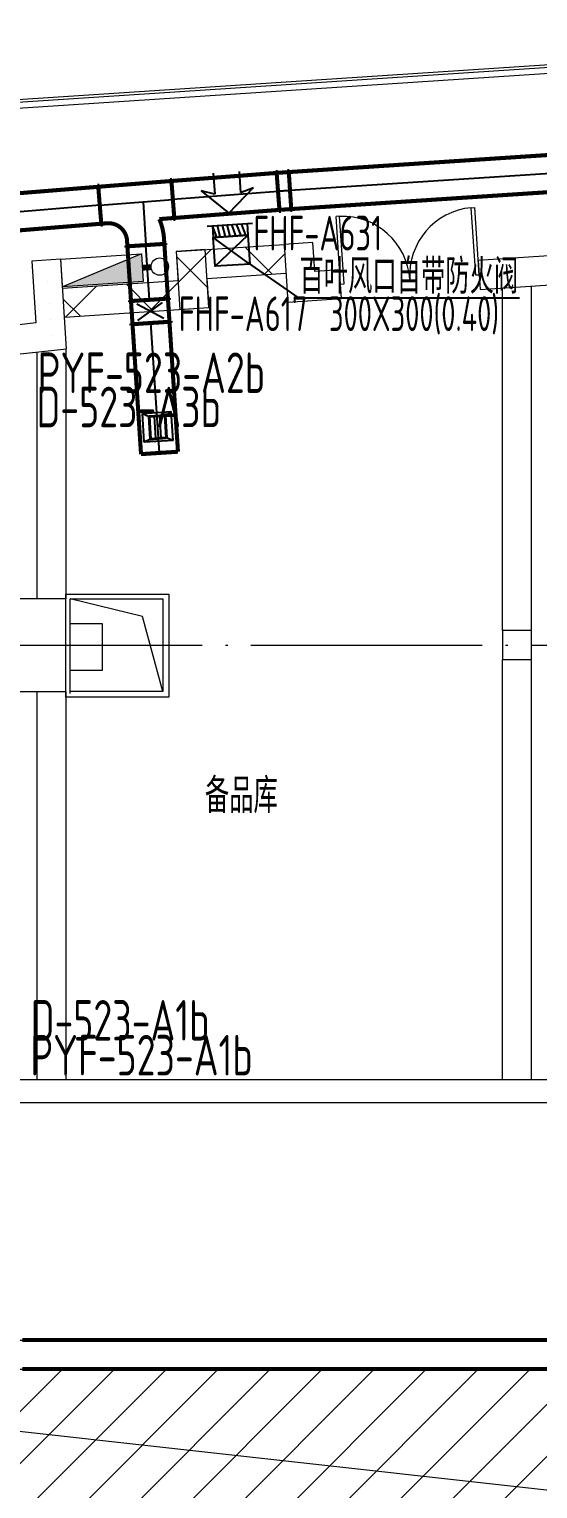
# Model space of a CAD drawing. Extents: x 4 to 13611208, y -605838 to 574722.
# Drawn here: x 13274682 to 13279078, y -16244 to -3644 of the extents above; entities that cross this region are included whole.
import ezdxf

# ---------------------------------------------------------------- set-up
doc = ezdxf.new("R2010")
doc.units = 0
doc.header["$LTSCALE"] = 1000
doc.header["$MEASUREMENT"] = 0
for name, pattern in [('CENTER2', [28.575000000000003, 19.05, -3.175, 3.175, -3.175]), ('DASH', [0.35, 0.25, -0.1]), ('DOTE', [2.4200000000000004, 2, -0.2, 0.02, -0.2])]:
    doc.linetypes.add(name, pattern=pattern)
for name, color, linetype in [('DUCT-X-P中心线', 5, 'CENTER2'), ('DUCT-X-P标注', 7, 'Continuous'), ('DUCT-X-P法兰', 2, 'Continuous'), ('DUCT-X-P管', 31, 'Continuous'), ('DUCT-X-P管端线', 2, 'Continuous'), ('DUCT-X-P阀门', 7, 'Continuous'), ('DUCT-X-P风口', 7, 'Continuous'), ('DUCT-X-S标注', 7, 'Continuous'), ('DUCT-X-S风口', 7, 'Continuous'), ('SDF-标注', 7, 'Continuous')]:
    doc.layers.add(name, color=color, linetype=linetype)
doc.layers.add('SDF-风管', color=3, linetype='Continuous', lineweight=20)
doc.layers.add('建筑底图', color=8, linetype='Continuous', lineweight=13)
doc.styles.add('67', font='gbenor.shx', dxfattribs={"width": 0.7, "bigfont": 'hztxt.shx'})
doc.styles.add('C', font='HZTXT_E', dxfattribs={"width": 0.7, "bigfont": 'HZTXT'})
doc.styles.add('du', font='gbenor.shx', dxfattribs={"width": 0.8, "bigfont": 'hztxt.shx'})
doc.styles.add('晓游', font='gbenor.shx', dxfattribs={"width": 0.8, "bigfont": 'hztxt.shx'})
pattern_1 = [(45, (0, 0), (-336.7596045400932, 336.7596045400933), []), (135, (0, 0), (-336.7596045400933, -336.7596045400932), [])]

# ---------------------------------------------------------------- blocks, each defined once
blk = doc.blocks.new('3#消火栓')
at = {"ltscale": 3.5}
blk.add_hatch(color=256, dxfattribs=at).paths.add_polyline_path([(-350.0000045262278, 239.9999911990017), (-350, -8.800998352290614e-06), (349.9999954737722, 240.0000088009983)])
blk.add_line((-350, -8.800998330116272e-06), (349.9999954737723, 240.0000088009983))
at = {"const_width": 49.99999999999997}
blk.add_lwpolyline([(-350.0000022631139, 119.9999911990017), (-425.0000022631139, 119.9999893130735)], dxfattribs=at)
blk.add_lwpolyline([(-350.0000045262277, 239.9999911990017), (349.9999954737723, 240.0000088009983), (350, 8.800998330116272e-06), (-350, -8.800998330116272e-06)], close=True)
blk.add_circle((-500.0000022631139, 119.9999874271452), 75)
blk = doc.blocks.new('_FZH')
blk.add_lwpolyline([(-0.5, -0.5), (0.5, -0.5), (0.5000000000000001, 0.5), (-0.4999999999999999, 0.5)], close=True)
blk = doc.blocks.new('$DorLib2D$00000002')
for p, q in [((-0.5, -5.684341886080802e-17), (-0.5000000000000007, 0.4875)), ((-0.4750000000000007, 0.4875), (-0.5000000000000007, 0.4875)), ((-0.475, -2.842170943040401e-17), (-0.4750000000000007, 0.4875)), ((0.475, -2.842170943040401e-17), (0.4750000000000007, 0.4875)), ((0.4750000000000007, 0.4875), (0.5000000000000007, 0.4875)), ((0.5, -5.684341886080802e-17), (0.5000000000000007, 0.4875)), ((-0.5, -5.684341886080802e-17), (-0.475, -2.842170943040401e-17)), ((0.5, -5.684341886080802e-17), (0.475, -2.842170943040401e-17))]:
    blk.add_line(p, q)
at = {"lineweight": 13}
for centre, start, end in [((-0.4875, -4.263256414560601e-17), 0, 88.53071641864632), ((0.4875, -4.263256414560601e-17), 91.4692835813537, 180)]:
    blk.add_arc(centre, 0.4875, start, end, dxfattribs=at)
blk = doc.blocks.new('$风口$00000108')
for p, q in [((-250, 135), (-190, 75)), ((-250, -135), (-250, 135)), ((200, 25), (-190, 25)), ((250, 135), (200, 75)), ((250, 135), (250, -135)), ((-250, -135), (-190, -75)), ((250, -135), (-250, -135)), ((200, -25), (-190, -25)), ((200, -75), (250, -135))]:
    blk.add_line(p, q)
at = {"linetype": 'Continuous'}
blk.add_line((250, 135), (-250, 135), dxfattribs=at)
at = {"lineweight": 40}
for p, q in [((-190, 75), (200, 75)), ((-190, -75), (-190, 75)), ((200, 75), (200, -75)), ((-190, -75), (200, -75))]:
    blk.add_line(p, q, dxfattribs=at)
blk = doc.blocks.new('$风口$00000149')
for p, q in [((99.99999999999636, 262), (100, -262)), ((407.9851033703562, 301.4002913238255), (199.6359564907216, 0)), ((372.5019101594007, 150), (407.9851033703562, 301.4002913238255)), ((0, -200.1745158910708), (0, 200.1745158910708)), ((0, 157.8206576098055), (99.99999999999636, 200.1745158910708)), ((100, 200.1745158910708), (0, 200.1745158910744)), ((0, 117.5771128083652), (99.99999999999636, 140.0305963533392)), ((552.1201320864639, 150), (372.5019101594007, 150)), ((0, 58.40819668703261), (100, 84.8240570674825)), ((-7.275957614183426e-12, 2.834382566841668), (99.99999999999272, 30.57104263107976)), ((199.6359564907216, 0), (407.9851033703562, -301.4002913238255)), ((0, -61.07829023446175), (99.99999999999636, -22.77527713169547)), ((0, -123.3638043288192), (100, -77.81317185563967)), ((100, -132.2617127367375), (0, -174.017137729641)), ((100, -200.1745158910708), (-3.637978807091713e-12, -200.1745158910708)), ((552.1201320864639, -150), (372.5019101594007, -150)), ((372.5019101594007, -150), (407.9851033703562, -301.4002913238255))]:
    blk.add_line(p, q)

msp = doc.modelspace()

# ---------------------------------------------------------------- hatches: boundary and pattern name
at = {"layer": '建筑底图'}
h = msp.add_hatch(dxfattribs=at)
h.set_pattern_fill('ANSI37', color=8, scale=300, style=0)
h.set_pattern_definition(pattern_1)
h.paths.add_polyline_path([(13276901.2050019, -5750.797483105607), (13276884.82509689, -5501.334662806794), (13275951.94761647, -5562.588057188832), (13276217.79034181, -5795.670972471292)])
h = msp.add_hatch(dxfattribs=at)
h.set_pattern_fill('ANSI37', color=8, scale=300, style=0)
h.set_pattern_definition(pattern_1)
h.paths.add_polyline_path([(13276217.79034181, -5795.670972471292), (13275951.94761647, -5562.588057188832), (13275968.43065668, -5813.621606828827), (13276234.27338202, -6046.704522117234)])
h = msp.add_hatch(dxfattribs=at)
h.set_pattern_fill('ANSI37', color=8, scale=300, style=0)
h.set_pattern_definition(pattern_1)
h.paths.add_polyline_path([(13274970.57937551, -5879.141226865806), (13274986.95928052, -6128.604047165317), (13276234.27338202, -6046.704522117234), (13275968.43065668, -5813.621606828827)])
at = {"layer": '建筑底图', "linetype": 'DASH'}
h = msp.add_hatch(dxfattribs=at)
h.set_pattern_fill('ANSI31', color=8, scale=200, style=0)
h.set_pattern_definition([(45, (793255.255710341, 9.353971108794212e-08), (-224.5064030267288, 224.5064030267288), [])])
h.paths.add_polyline_path([(13274397.36620496, -15210.25932000414), (13455372.36620444, -15210.25932000414), (13455372.36620444, -18060.25724676758), (13274397.36620496, -18060.25724676758)])

# ---------------------------------------------------------------- linework, layer by layer
at = {"layer": 'DUCT-X-P中心线'}
for p, q in [((13281021.24676429, -4768.743755054154), (13276935.99390275, -5036.98434387658)), ((13276935.79433249, -5036.997447800587), (13276935.69454736, -5037.00399976259)), ((13275292.00254706, -5163.853806937052), (13273542.69730985, -5305.490367536022)), ((13275292.20189469, -5163.837666292873), (13275665.88831, -5133.581277938638)), ((13275665.88831, -5133.581277938638), (13275923.44956603, -5113.921678135944)), ((13275665.88831, -5133.581277938638), (13275690.45222513, -5507.685006999975)), ((13276832.45895779, -5044.334625518311), (13275923.64898256, -5113.90641227743)), ((13276832.75808766, -5044.311792994829), (13276832.6583777, -5044.31940383599)), ((13275721.47525871, -5980.15987457335), (13275690.46532905, -5507.884577256215)), ((13275808.25898293, -7301.859395431747), (13275734.60539056, -6180.129271325673))]:
    msp.add_line(p, q, dxfattribs=at)
msp.add_arc((13277572.62820347, -14737.38175601863), 9721.266023329843, 93.75668877819679, 94.36491165838473, dxfattribs=at)
at = {"layer": 'DUCT-X-P法兰'}
for p, q in [((13276818.47861163, -4859.863598196645), (13276846.63872387, -5228.790431157655)), ((13276948.01524738, -5221.59338285689), (13276923.77298786, -4852.388408820278)), ((13275277.17212506, -4979.449174176985), (13275307.03231669, -5348.242299052939)), ((13275937.6701934, -5298.374338071107), (13275909.42835519, -4929.453752342267)), ((13275505.85629011, -5519.905922465172), (13275875.06126407, -5495.663661791019)), ((13275536.87932369, -5992.380790038546), (13275906.08429765, -5968.138529364393)), ((13275549.99635162, -6192.15061653463), (13275919.20132558, -6167.908355860477))]:
    msp.add_line(p, q, dxfattribs=at)
at = {"layer": 'DUCT-X-P法兰', "color": 18, "true_color": 0x000000}
for p in [(13276935.79433249, -5036.997447800587, 3100), (13276935.99390275, -5036.98434387658, 3100), (13275292.00254706, -5163.853806937052, 3100), (13275292.20189469, -5163.837666292873, 3100), (13275923.44956603, -5113.921678135944, 3100), (13275923.64898256, -5113.90641227743, 3100), (13276832.45895779, -5044.334625518311, 3100), (13276832.6583777, -5044.31940383599, 3100), (13275690.45222513, -5507.685006999975, 3100), (13275690.46532905, -5507.884577256215, 3100), (13275721.47525871, -5980.15987457335, 3100), (13275721.48836263, -5980.35944482959, 3100), (13275734.59228664, -6179.929701069434, 3100), (13275734.60539056, -6180.129271325673, 3100)]:
    msp.add_point(p, dxfattribs=at)
at = {"layer": 'DUCT-X-P管', "const_width": 35}
for points in [[(13281010.76362509, -4609.087550062291), (13276925.51076354, -4877.328138884718)], [(13276820.24627098, -4884.801399258537), (13275911.43629575, -4954.373186017656)], [(13276844.6716446, -5203.867851778085), (13276820.24627098, -4884.801399258537)], [(13276820.5807418, -4884.775865229695), (13276820.48103185, -4884.783476070856)], [(13276925.31119329, -4877.34124280873), (13276925.21140816, -4877.347794770733)], [(13276925.51076354, -4877.328138884718), (13276946.47704195, -5196.640548868442)], [(13276946.47704195, -5196.640548868442), (13281031.7299035, -4928.399960046016)], [(13275279.09003172, -5004.375698886091), (13273529.78479451, -5146.012259485061)], [(13275304.9150624, -5323.331914988013), (13275279.09003172, -5004.375698886091)], [(13275329.12628812, -5000.324397197193), (13275279.28937935, -5004.359558241911)], [(13275911.27222017, -4954.385750370816), (13275329.12628812, -5000.324397197193)], [(13275911.43629575, -4954.373186017656), (13275935.86166937, -5273.439638537204)], [(13275806.27903678, -5283.33070366105), (13275935.62691189, -5273.457605901071)], [(13275935.86166937, -5273.439638537204), (13276844.6716446, -5203.867851778085)], [(13276844.83572356, -5203.855331601124), (13276844.93543351, -5203.847720759964)], [(13276946.17768657, -5196.660204754447), (13276946.2774717, -5196.653652792444)], [(13273555.6098252, -5464.968475586983), (13275304.9150624, -5323.331914988013)], [(13275305.11441004, -5323.315774343835), (13275354.9513188, -5319.280613298903)], [(13275527.52003914, -5468.275582144992), (13275530.79602014, -5518.168146205008)], [(13275850.12153405, -5497.40143805048), (13275530.80912406, -5518.36771646195)], [(13275530.80912406, -5518.36771646195), (13275561.81905372, -5990.643013779085)], [(13275850.10843012, -5497.201867794943), (13275846.83244912, -5447.309303734927)], [(13275881.1314637, -5969.676735367615), (13275850.12153405, -5497.40143805048)], [(13275561.81905372, -5990.643013779085), (13275881.1314637, -5969.676735367615)], [(13275574.93608164, -6190.412840274507), (13275561.83215764, -5990.842584034664)], [(13275881.14456762, -5969.876305624543), (13275894.24849163, -6169.446561864386)], [(13275894.26159555, -6169.646132121075), (13275574.94918557, -6190.612410530272)], [(13275574.94918557, -6190.612410530272), (13275648.60277794, -7312.342534636345)], [(13275967.91518792, -7291.376256227149), (13275894.26159555, -6169.646132121075)], [(13275648.60277794, -7312.342534636345), (13275967.91518792, -7291.376256227149)]]:
    msp.add_lwpolyline(points, dxfattribs=at)
for points in [[(13276925.21140816, -4877.347794770734, 0.002653879191995771), (13276820.5807418, -4884.775865229687)], [(13275846.83244912, -5447.309303734927, 0.08867026484392171), (13275806.27903678, -5283.33070366106)], [(13276946.17768657, -5196.660204754447, 0.00265387919404709), (13276844.93543351, -5203.847720759963)]]:
    msp.add_lwpolyline(points, format="xyb", dxfattribs=at)
at = {"layer": 'DUCT-X-P管', "extrusion": (0, 0, -1), "const_width": 35}
msp.add_lwpolyline([(-13275354.9513188, -5319.280613298903, 0.418679776189798), (-13275527.52003914, -5468.275582144987)], format="xyb", dxfattribs=at)
at = {"layer": 'DUCT-X-P管', "color": 18, "true_color": 0x000000}
for p in [(13276935.79433249, -5036.997447800587, 3100), (13275292.20189469, -5163.837666292873, 3100), (13275923.44956603, -5113.921678135944, 3100), (13276832.6583777, -5044.31940383599, 3100), (13275690.45222513, -5507.685006999975, 3100)]:
    msp.add_point(p, dxfattribs=at)
at = {"layer": 'DUCT-X-P管端线'}
for p, q in [((13276820.48103185, -4884.783476070856), (13276844.83572356, -5203.855331601124)), ((13276925.31119329, -4877.34124280873), (13276946.2774717, -5196.653652792444)), ((13275279.28937935, -5004.359558241911), (13275305.11441004, -5323.315774343835)), ((13275935.62691189, -5273.457605901071), (13275911.27222017, -4954.385750370816)), ((13275530.79602014, -5518.168146205008), (13275850.10843012, -5497.201867794943)), ((13275881.14456762, -5969.876305624543), (13275561.83215764, -5990.842584034664)), ((13275894.24849163, -6169.446561864386), (13275574.93608164, -6190.412840274507))]:
    msp.add_line(p, q, dxfattribs=at)
at = {"layer": 'DUCT-X-P阀门'}
for p, q in [((13275844.38604153, -6142.655965189927), (13275611.69460774, -6017.633180709122)), ((13275620.90393162, -6157.40879824376), (13275835.17671765, -6002.880347655294))]:
    msp.add_line(p, q, dxfattribs=at)
at = {"layer": 'DUCT-X-S标注'}
for p, q in [((13277014.8720702, -5965.282300058559), (13276570.30437772, -5658.507674684318)), ((13278918.40838672, -5965.282300058559), (13277014.8720702, -5965.282300058559))]:
    msp.add_line(p, q, dxfattribs=at)
at = {"layer": 'DUCT-X-S风口'}
msp.add_lwpolyline([(13276271.7678401, -5441.373173479349), (13276571.38443582, -5421.700136147497), (13276587.76434083, -5671.16295644734), (13276288.14774511, -5690.835993779192)], close=True, dxfattribs=at)
for points in [[(13276587.76434955, -5671.163089236399), (13276271.81940295, -5442.158465787774)], [(13276288.14774578, -5690.836003936081), (13276571.38443582, -5421.700136147497)]]:
    msp.add_lwpolyline(points, dxfattribs=at)
at = {"layer": 'SDF-风管', "const_width": 35}
msp.add_lwpolyline([(13274622.06677878, -14960.15932371872), (13316047.27170778, -14960.18763600249)], dxfattribs=at)
at = {"layer": 'SDF-风管', "const_width": 35, "elevation": 8250}
msp.add_lwpolyline([(13316047.27171966, -15210.25873140497), (13274622.06677978, -15210.25932338609)], dxfattribs=at)
at = {"layer": '建筑底图', "color": 8}
for p, q in [((13273170.78383639, -4342.186552777712), (13283804.30969882, -3643.981732904387)), ((13275951.94761647, -5562.588057188832), (13276884.82509689, -5501.334662815904)), ((13277134.28791719, -5484.954757800156), (13276884.82509689, -5501.334662809661)), ((13276884.82509689, -5501.334662809661), (13276917.58490691, -6000.260303405232)), ((13277150.6678222, -5734.417578096345), (13277134.28791719, -5484.954757800156)), ((13274954.1994705, -5629.678406552136), (13274704.73665021, -5646.058311561977)), ((13274704.73665021, -5646.058311561977), (13274739.80605011, -6180.158563685071)), ((13274829.46806036, -5637.868359056517), (13274829.46806036, -5637.868359056517)), ((13275004.92635982, -6402.23922825225), (13274954.1994705, -5629.678406552136)), ((13276201.41043683, -5546.208152178408), (13275951.94761656, -5562.588057186251)), ((13275951.94761647, -5562.588057188832), (13275968.43065668, -5813.621606828827)), ((13275951.94761656, -5562.588057186251), (13275984.81056174, -6063.084427135789)), ((13276234.27338205, -6046.704522125957), (13276201.41043683, -5546.208152178408)), ((13277017.74645953, -5617.876120452154), (13277017.74645953, -5617.876120452154)), ((13279214.74215804, -5598.888999077406), (13278562.14878926, -5641.738740683352)), ((13278562.14878926, -5641.738740683352), (13278578.52869427, -5891.201561002302)), ((13276217.79034181, -5795.670972471292), (13276901.2050019, -5750.797483109179)), ((13276217.79034181, -5795.670972471292), (13276234.27338202, -6046.704522117234)), ((13277025.93641204, -5742.607530600872), (13277025.93641204, -5742.607530600872)), ((13277364.72725182, -5720.362284729567), (13277150.6678222, -5734.417578096345)), ((13277381.10715683, -5969.825105047275), (13277364.72725182, -5720.362284729567)), ((13274841.75298912, -5824.965474287919), (13274841.75298912, -5824.965474287919)), ((13274970.5793755, -5879.141226861458), (13275968.43065668, -5813.621606828827)), ((13277034.12636454, -5867.338940749589), (13277034.12636454, -5867.338940749589)), ((13278578.52869427, -5891.201561002302), (13279231.12206305, -5848.35181938063)), ((13278772.36620492, -8835.259810729982), (13278772.36620493, -5878.474053102603)), ((13279022.36620493, -8835.25981072998), (13279022.36620493, -5862.058876494305)), ((13274854.03791788, -6012.062589519321), (13274854.03791788, -6012.062589519321)), ((13274854.03791788, -6012.062589519321), (13274854.03791788, -6012.062589519321)), ((13274986.95928051, -6128.604047164979), (13276234.27338202, -6046.704522117234)), ((13275984.81056174, -6063.084427135789), (13276234.27338205, -6046.704522125957)), ((13276917.58490691, -6000.260303405232), (13277381.10715683, -5969.825105047275)), ((13274863.20206142, -6151.630742743721), (13274863.20206142, -6151.630742743721)), ((13274739.80605011, -6180.158563685071), (13274523.31273192, -6204.213376183257)), ((13274872.36620495, -6291.198895968122), (13274872.36620495, -6291.198895968122)), ((13274550.92061271, -6452.684309927372), (13275004.92635982, -6402.23922825225)), ((13274997.36620496, -6403.079245443868), (13274997.36620496, -8560.259810727437)), ((13274747.36620495, -6430.857022481106), (13274747.36620496, -8560.259810727437)), ((13278772.36620492, -12710.25964051639), (13278772.36620492, -9085.259810729982)), ((13279022.36620492, -12710.25963605544), (13279022.36620493, -9085.259810729982)), ((13274747.36620495, -9360.259810727437), (13274747.36620496, -12710.25971233498)), ((13274997.36620495, -9360.259810727437), (13274997.36620495, -12710.25970787402)), ((13271244.16167432, -12710.25977484551), (13274872.36620317, -12710.25971010921)), ((13274872.36620317, -12710.25971010921), (13278897.36620314, -12710.25963828777)), ((13278897.36620314, -12710.25963828777), (13283272.36620493, -12710.25956022174)), ((13271233.08464785, -12910.25977504858), (13274872.36620674, -12910.25971010921)), ((13274872.36620674, -12910.25971010921), (13278897.36620671, -12910.25963828777)), ((13278897.36620671, -12910.25963828777), (13283272.36620493, -12910.25956022182))]:
    msp.add_line(p, q, dxfattribs=at)
at = {"layer": '建筑底图', "color": 8, "linetype": 'Continuous'}
for p, q in [((13273172.984344, -4367.095899537555), (13283805.4183387, -3668.962772469909)), ((13273177.38535919, -4416.914593057532), (13283807.63561847, -3718.924851600954))]:
    msp.add_line(p, q, dxfattribs=at)
at = {"layer": '建筑底图', "color": 8, "linetype": 'DOTE'}
msp.add_line((13119297.36620771, -8960.259810726566), (13476259.96010479, -8960.259810726682), dxfattribs=at)
at = {"layer": '建筑底图', "color": 8, "linetype": 'DASH'}
for p, q in [((13270997.3661972, -14960.25935604359), (13455622.36620833, -14960.2572432601)), ((13270997.36619974, -15210.25935894315), (13455372.36620444, -15210.25724735897))]:
    msp.add_line(p, q, dxfattribs=at)
at = {"layer": '建筑底图', "color": 8, "ltscale": 0.1}
msp.add_lwpolyline([(13281897.39109013, -16560.25981072668), (13190997.39350293, -6460.259810726682)], dxfattribs=at)
at = {"layer": '建筑底图', "color": 8}
msp.add_lwpolyline([(13275887.36620496, -8520.259810726566), (13275887.36620496, -9410.259810726566), (13274997.36620496, -9410.259810726566), (13274997.36620496, -8520.259810726566)], close=True, dxfattribs=at)
for points in [[(13275837.36620496, -8560.259810726566), (13275837.36620496, -9360.259810726566), (13275037.36620496, -9360.259810726566), (13275037.36620496, -8560.259810726566), (13275837.36620496, -8560.259810726566)], [(13275837.36620496, -9360.259810720978), (13275662.04462912, -8712.759393410233), (13275037.36620496, -8560.259810720978)], [(13275837.36620496, -9360.259810720978), (13275662.04462912, -8712.759393410233), (13275037.36620496, -8560.259810726566)], [(13275037.36620498, -9377.261140927149), (13275037.36620497, -9177.261140929011), (13275315.46308742, -9177.261140932736), (13275315.46308743, -8777.261140932736), (13275037.36620497, -8777.261140929011), (13275037.36620496, -8577.261140929011)]]:
    msp.add_lwpolyline(points, dxfattribs=at)

# ---------------------------------------------------------------- block references
at = {"layer": 'DUCT-X-P风口', "xscale": 0.5, "yscale": 0.9259259259259259, "rotation": 273.75668877782}
msp.add_blockref('$风口$00000108', (13275793.51706842, -7077.342857161905, 3400), dxfattribs=at)
at = {"layer": 'DUCT-X-S风口', "yscale": 0.75, "rotation": 93.7566887718968}
msp.add_blockref('$风口$00000149', (13276421.57613795, -5431.536654814128, 3500), dxfattribs=at)
at = {"layer": '建筑底图', "color": 8, "yscale": 1200, "zscale": 1200}
for name, p, xscale, rotation in [('$DorLib2D$00000002', (13277971.62797304, -5805.781922856196), 1200, 3.756688778390882), ('_FZH', (13274397.36620496, -8960.259810728545), 800, 270)]:
    msp.add_blockref(name, p, dxfattribs=dict(at, xscale=xscale, rotation=rotation))
at = {"layer": '建筑底图', "color": 8, "ltscale": 100, "rotation": 183.756687337454}
msp.add_blockref('3#消火栓', (13275303.44741903, -5606.746539535822), dxfattribs=at)
at = {"layer": '建筑底图', "color": 8, "xscale": 250, "yscale": 250, "zscale": 250}
msp.add_blockref('_FZH', (13278897.36620492, -8960.259810711548), dxfattribs=at)

# ---------------------------------------------------------------- texts
at = {"layer": 'DUCT-X-P标注', "style": '67', "width": 0.75}
for s, p in [('FHF-A631', (13276619.15655603, -5554.45898404839)), ('FHF-A617', (13275973.98198418, -6250.597751285241, -1065))]:
    msp.add_text(s, height=300, dxfattribs=at).set_placement(p)
at = {"layer": 'DUCT-X-S标注', "style": 'du', "width": 0.7}
for s, p in [('百叶风口自带防火阀', (13277017.80903926, -5927.695875153218)), ('300X300(0.40)', (13277272.91934702, -6250.088747803395))]:
    msp.add_text(s, height=300, dxfattribs=at).set_placement(p)
at = {"layer": 'SDF-标注', "style": '晓游', "width": 0.8}
for s, p in [('PYF-523-A2b', (13274755.83930363, -6784.857640054805, 4159.286591013529)), ('D-523-A3b', (13274745.69021071, -7080.300955684424, -12418.57318202706)), ('D-523-A1b', (13274695.47361755, -12375.07013546681)), ('PYF-523-A1b', (13274692.57499046, -12676.10170342784, 8259.286591013528))]:
    msp.add_text(s, height=350, dxfattribs=at).set_placement(p)
at = {"layer": '建筑底图', "color": 8, "style": 'C', "width": 0.7}
msp.add_text('备品库', height=300, dxfattribs=at).set_placement((13276200.46319933, -10410.88091627776))

doc.saveas('drawing.dxf')
